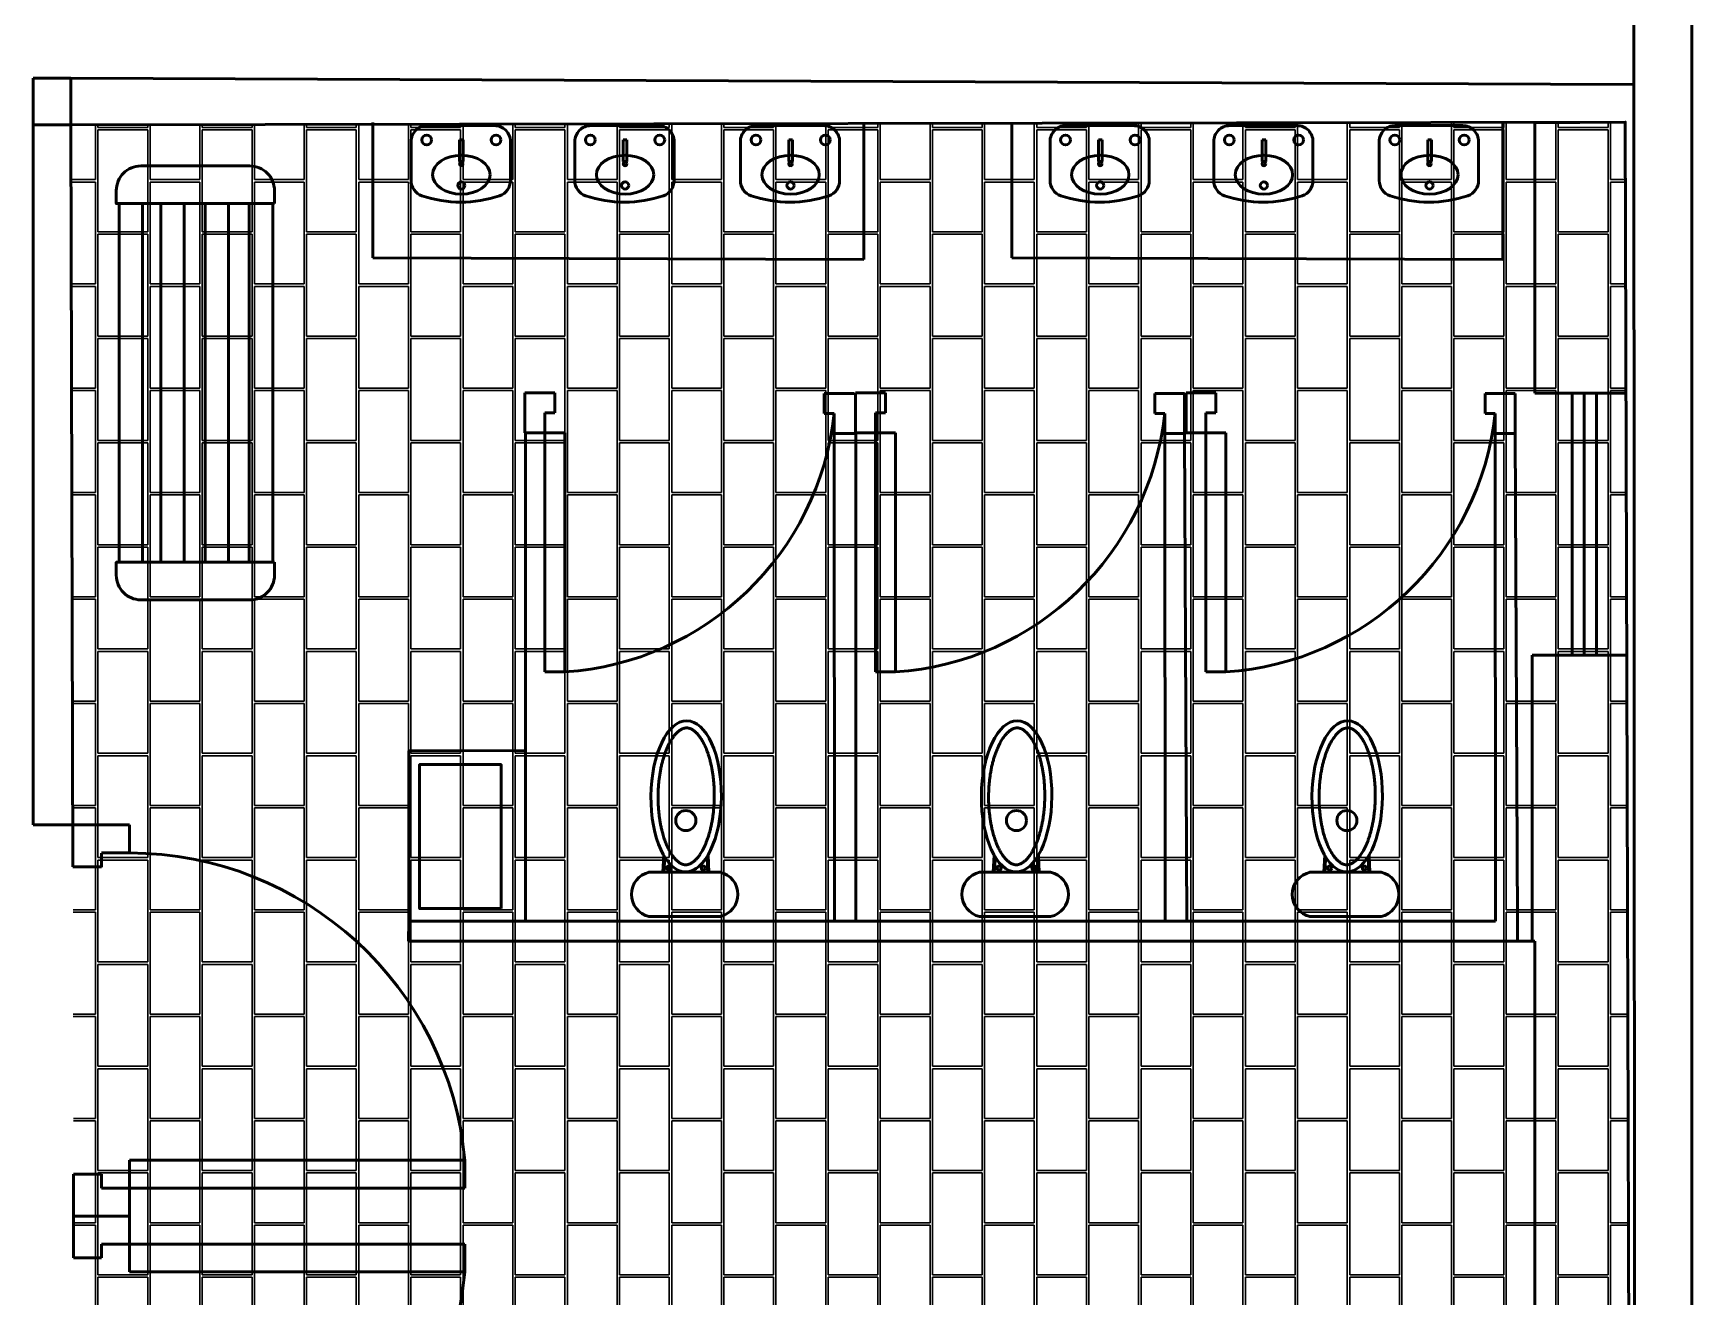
# Model space of a CAD drawing. Header units: feet. Extents: x 9 to 183943, y 42 to 62180.
# Drawn here: x 13600.5 to 13760, y 40837.8 to 40959.3 of the extents above; entities that cross this region are included whole.
import ezdxf

# ---------------------------------------------------------------- set-up
doc = ezdxf.new("R2010")
doc.units = ezdxf.units.FT
doc.header["$LTSCALE"] = 2.5
doc.header["$MEASUREMENT"] = 0
doc.layers.add('1', color=7, linetype='Continuous', lineweight=50)
doc.layers.add('3', color=7, linetype='Continuous', lineweight=30)

msp = doc.modelspace()

# ---------------------------------------------------------------- hatches: boundary and pattern name
at = {"layer": '3', "transparency": 33554500}
h = msp.add_hatch(dxfattribs=at)
h.set_pattern_fill('AR-B816C', color=18, scale=0.626924, angle=270)
h.set_pattern_definition([(270, (-90829.075, 69417.3557), (5.01539473, -5.01539473), [9.79569284, -0.23509663]), (270, (-90828.84, 69422.371), (5.01539473, -5.01539473), [9.79569284, -0.23509663]), (360, (-90829.075, 69417.3557), (5.01539473, 5.01539473), [-5.25049136, 4.7802981]), (360, (-90829.075, 69417.591), (5.01539473, 5.01539473), [-5.25049136, 4.7802981])])
h.paths.add_polyline_path([(13753.59, 40950.73), (13604.11, 40950.48), (13604.76, 40725.29), (13754.25, 40725.54)])

# ---------------------------------------------------------------- linework, layer by layer
at = {"layer": '1'}
for p, q in [((13754.3, 41139.05), (13754.57, 40715)), ((13760, 41136.5), (13760, 40715)), ((13600.5, 40950.48), (13600.5, 40954.96)), ((13604.13, 40954.96), (13600.5, 40954.96)), ((13604.11, 40950.48), (13604.13, 40954.96)), ((13604.13, 40954.96), (13754.33, 40954.33)), ((13600.5, 40950.48), (13600.5, 40883.15)), ((13604.11, 40950.48), (13600.5, 40950.48)), ((13633.17, 40937.68), (13633.17, 40950.68)), ((13680.39, 40950.6), (13680.39, 40937.51)), ((13694.6, 40937.68), (13694.6, 40950.68)), ((13741.83, 40950.71), (13741.83, 40937.51)), ((13744.91, 40950.66), (13753.59, 40950.72)), ((13744.91, 40950.66), (13744.91, 40924.65)), ((13641.85, 40949.01), (13641.5, 40949.01)), ((13641.5, 40949.01), (13641.5, 40946.94)), ((13641.85, 40946.94), (13641.85, 40949.01)), ((13657.59, 40949.01), (13657.24, 40949.01)), ((13657.24, 40949.01), (13657.24, 40946.94)), ((13657.59, 40946.94), (13657.59, 40949.01)), ((13673.51, 40949.01), (13673.16, 40949.01)), ((13673.16, 40949.01), (13673.16, 40946.94)), ((13673.51, 40946.94), (13673.51, 40949.01)), ((13703.28, 40949.01), (13702.94, 40949.01)), ((13702.94, 40949.01), (13702.94, 40946.94)), ((13703.28, 40946.94), (13703.28, 40949.01)), ((13719.03, 40949.01), (13718.68, 40949.01)), ((13718.68, 40949.01), (13718.68, 40946.94)), ((13719.03, 40946.94), (13719.03, 40949.01)), ((13734.95, 40949.01), (13734.6, 40949.01)), ((13734.6, 40949.01), (13734.6, 40946.94)), ((13734.95, 40946.94), (13734.95, 40949.01)), ((13641.5, 40946.94), (13641.85, 40946.94)), ((13657.24, 40946.94), (13657.59, 40946.94)), ((13673.16, 40946.94), (13673.51, 40946.94)), ((13702.94, 40946.94), (13703.28, 40946.94)), ((13718.68, 40946.94), (13719.03, 40946.94)), ((13734.6, 40946.94), (13734.95, 40946.94)), ((13680.39, 40937.51), (13633.17, 40937.68)), ((13741.83, 40937.51), (13694.6, 40937.68)), ((13647.79, 40920.86), (13647.79, 40924.7)), ((13647.79, 40924.7), (13650.67, 40924.7)), ((13650.67, 40924.7), (13650.67, 40922.78)), ((13679.44, 40924.63), (13676.57, 40924.63)), ((13676.57, 40924.63), (13676.57, 40922.71)), ((13679.57, 40920.86), (13679.57, 40924.7)), ((13679.57, 40924.7), (13682.45, 40924.7)), ((13682.45, 40924.7), (13682.45, 40922.78)), ((13711.22, 40924.63), (13708.35, 40924.63)), ((13708.35, 40924.63), (13708.35, 40922.71)), ((13711.22, 40920.79), (13711.22, 40924.63)), ((13711.36, 40920.86), (13711.36, 40924.7)), ((13711.36, 40924.7), (13714.23, 40924.7)), ((13714.23, 40924.7), (13714.23, 40922.78)), ((13743.01, 40924.63), (13740.13, 40924.63)), ((13740.13, 40924.63), (13740.13, 40922.71)), ((13743.01, 40920.79), (13743.01, 40924.63)), ((13744.91, 40924.65), (13753.67, 40924.65)), ((13748.48, 40899.47), (13748.48, 40924.65)), ((13749.66, 40899.47), (13749.66, 40924.65)), ((13750.84, 40899.47), (13750.84, 40924.65)), ((13650.67, 40922.78), (13649.71, 40922.78)), ((13649.71, 40922.78), (13649.71, 40920.86)), ((13676.57, 40922.71), (13677.52, 40922.71)), ((13677.52, 40922.71), (13677.52, 40920.79)), ((13682.45, 40922.78), (13681.49, 40922.78)), ((13681.49, 40922.78), (13681.49, 40920.86)), ((13708.35, 40922.71), (13709.31, 40922.71)), ((13709.31, 40922.71), (13709.31, 40920.79)), ((13714.23, 40922.78), (13713.27, 40922.78)), ((13713.27, 40922.78), (13713.27, 40920.86)), ((13740.13, 40922.71), (13741.09, 40922.71)), ((13741.09, 40922.71), (13741.09, 40920.79)), ((13649.71, 40920.86), (13647.79, 40920.86)), ((13647.84, 40920.86), (13647.84, 40873.89)), ((13649.71, 40897.85), (13649.71, 40920.86)), ((13649.71, 40920.86), (13651.63, 40920.86)), ((13651.63, 40920.86), (13651.63, 40897.85)), ((13677.55, 40873.89), (13677.52, 40920.79)), ((13677.52, 40920.79), (13677.52, 40920.79)), ((13677.52, 40920.79), (13679.44, 40920.79)), ((13681.49, 40920.86), (13679.57, 40920.86)), ((13679.62, 40920.86), (13679.62, 40873.89)), ((13681.49, 40897.85), (13681.49, 40920.86)), ((13681.49, 40920.86), (13683.41, 40920.86)), ((13683.41, 40920.86), (13683.41, 40897.85)), ((13709.34, 40873.89), (13709.31, 40920.79)), ((13709.31, 40920.79), (13709.31, 40920.79)), ((13709.31, 40920.79), (13711.22, 40920.79)), ((13711.22, 40920.79), (13711.44, 40873.89)), ((13713.27, 40920.86), (13711.36, 40920.86)), ((13713.27, 40897.85), (13713.27, 40920.86)), ((13713.27, 40920.86), (13715.19, 40920.86)), ((13715.19, 40920.86), (13715.19, 40897.85)), ((13741.12, 40873.89), (13741.09, 40920.79)), ((13741.09, 40920.79), (13741.09, 40920.79)), ((13741.09, 40920.79), (13743.01, 40920.79)), ((13743.01, 40920.79), (13743.22, 40873.89)), ((13753.74, 40899.47), (13744.66, 40899.47)), ((13744.66, 40899.47), (13744.66, 40871.95)), ((13651.63, 40897.85), (13649.71, 40897.85)), ((13683.41, 40897.85), (13681.49, 40897.85)), ((13715.19, 40897.85), (13713.27, 40897.85)), ((13647.84, 40890.31), (13636.61, 40890.26)), ((13636.61, 40890.26), (13636.61, 40873.89)), ((13600.5, 40883.15), (13604.29, 40883.15)), ((13609.77, 40883.15), (13604.29, 40883.15)), ((13609.77, 40880.46), (13609.77, 40883.15)), ((13607.08, 40880.46), (13609.77, 40880.46)), ((13607.08, 40879.09), (13607.08, 40880.43)), ((13609.77, 40880.46), (13609.77, 40880.46)), ((13661.04, 40878.6), (13661.13, 40880.22)), ((13661.13, 40878.6), (13661.25, 40880.05)), ((13665.38, 40878.59), (13665.31, 40880.05)), ((13665.47, 40878.59), (13665.4, 40880.22)), ((13692.82, 40878.6), (13692.91, 40880.22)), ((13692.91, 40878.6), (13693.03, 40880.05)), ((13697.16, 40878.59), (13697.1, 40880.05)), ((13697.25, 40878.59), (13697.18, 40880.22)), ((13724.61, 40878.6), (13724.7, 40880.22)), ((13724.69, 40878.6), (13724.81, 40880.05)), ((13728.94, 40878.59), (13728.88, 40880.05)), ((13729.03, 40878.59), (13728.96, 40880.22)), ((13604.3, 40879.11), (13607.08, 40879.11)), ((13636.58, 40871.95), (13636.61, 40873.89)), ((13636.61, 40873.89), (13678.59, 40873.89)), ((13711.4, 40873.89), (13678.59, 40873.89)), ((13711.4, 40873.89), (13741.12, 40873.89)), ((13743.24, 40871.95), (13743.22, 40873.89)), ((13678.61, 40871.95), (13636.58, 40871.95)), ((13711.46, 40871.95), (13678.61, 40871.95)), ((13711.46, 40871.95), (13743.24, 40871.95)), ((13743.24, 40871.95), (13744.91, 40871.95)), ((13744.91, 40845.09), (13744.91, 40871.95)), ((13609.77, 40850.9), (13642.01, 40850.9)), ((13609.77, 40848.22), (13609.77, 40850.9)), ((13642.01, 40850.9), (13642.01, 40848.22)), ((13604.37, 40845.4), (13604.37, 40849.56)), ((13604.37, 40849.56), (13607.08, 40849.56)), ((13607.08, 40849.56), (13607.08, 40848.22)), ((13607.08, 40848.22), (13609.77, 40848.22)), ((13642.01, 40848.22), (13609.77, 40848.22)), ((13609.77, 40848.22), (13609.77, 40845.53)), ((13604.37, 40845.66), (13604.37, 40841.5)), ((13609.77, 40845.53), (13604.37, 40845.53)), ((13609.77, 40845.53), (13604.37, 40845.53)), ((13609.77, 40842.84), (13609.77, 40845.53)), ((13744.91, 40845.47), (13744.91, 40818.61)), ((13607.08, 40841.5), (13607.08, 40842.84)), ((13607.08, 40842.84), (13609.77, 40842.84)), ((13642.01, 40842.84), (13609.77, 40842.84)), ((13609.77, 40842.84), (13609.77, 40840.16)), ((13642.01, 40840.16), (13642.01, 40842.84)), ((13604.37, 40841.5), (13607.08, 40841.5)), ((13609.77, 40840.16), (13642.01, 40840.16))]:
    msp.add_line(p, q, dxfattribs=at)
msp.add_lwpolyline([(13604.3, 40879.11), (13604.11, 40950.48), (13753.59, 40950.73), (13754.25, 40725.54), (13604.76, 40725.29), (13604.52, 40807.91)], dxfattribs=at)
for points in [[(13638.37, 40950.39), (13644.86, 40950.39, -0.414214), (13646.39, 40948.86), (13646.39, 40945.1, -0.320465), (13645.35, 40943.65, -0.166667), (13637.88, 40943.65, -0.320465), (13636.84, 40945.1), (13636.84, 40948.86, -0.414214)], [(13654.12, 40950.39), (13660.6, 40950.39, -0.414214), (13662.13, 40948.86), (13662.13, 40945.1, -0.320465), (13661.1, 40943.65, -0.166667), (13653.62, 40943.65, -0.320465), (13652.58, 40945.1), (13652.58, 40948.86, -0.414214)], [(13670.04, 40950.39), (13676.52, 40950.39, -0.414214), (13678.05, 40948.86), (13678.05, 40945.1, -0.320465), (13677.02, 40943.65, -0.166667), (13669.54, 40943.65, -0.320465), (13668.5, 40945.1), (13668.5, 40948.86, -0.414214)], [(13699.81, 40950.39), (13706.3, 40950.39, -0.414214), (13707.83, 40948.86), (13707.83, 40945.1, -0.320465), (13706.79, 40943.65, -0.166667), (13699.32, 40943.65, -0.320465), (13698.28, 40945.1), (13698.28, 40948.86, -0.414214)], [(13715.56, 40950.39), (13722.04, 40950.39, -0.414214), (13723.57, 40948.86), (13723.57, 40945.1, -0.320465), (13722.54, 40943.65, -0.166667), (13715.06, 40943.65, -0.320465), (13714.02, 40945.1), (13714.02, 40948.86, -0.414214)], [(13731.47, 40950.39), (13737.96, 40950.39, -0.414214), (13739.49, 40948.86), (13739.49, 40945.1, -0.320465), (13738.45, 40943.65, -0.166667), (13730.98, 40943.65, -0.320465), (13729.94, 40945.1), (13729.94, 40948.86, -0.414214)], [(13623.7, 40942.9), (13623.7, 40944.15, 0.414214), (13621.34, 40946.51), (13610.84, 40946.51, 0.414214), (13608.49, 40944.15), (13608.49, 40942.9)], [(13623.7, 40908.4), (13623.7, 40907.15, -0.414214), (13621.34, 40904.79), (13610.84, 40904.79, -0.414214), (13608.49, 40907.15), (13608.49, 40908.4)]]:
    msp.add_lwpolyline(points, format="xyb", close=True, dxfattribs=at)
for points in [[(13611, 40942.9), (13611, 40908.4), (13608.75, 40908.4), (13608.75, 40942.9)], [(13615.02, 40942.9), (13615.02, 40908.4), (13612.76, 40908.4), (13612.76, 40942.9)], [(13619.28, 40942.9), (13619.28, 40908.4), (13617.02, 40908.4), (13617.02, 40942.9)], [(13623.54, 40942.9), (13623.54, 40908.4), (13621.28, 40908.4), (13621.28, 40942.9)], [(13645.5, 40875.09), (13645.5, 40888.95), (13637.66, 40888.95), (13637.66, 40875.09)]]:
    msp.add_lwpolyline(points, close=True, dxfattribs=at)
for points in [[(13666.56, 40878.6), (13659.73, 40878.6, 0.8), (13659.73, 40874.33), (13666.56, 40874.33, 0.8), (13666.56, 40878.6)], [(13698.34, 40878.6), (13691.51, 40878.6, 0.8), (13691.51, 40874.33), (13698.34, 40874.33, 0.8), (13698.34, 40878.6)], [(13730.13, 40878.6), (13723.29, 40878.6, 0.8), (13723.29, 40874.33), (13730.13, 40874.33, 0.8), (13730.13, 40878.6)]]:
    msp.add_lwpolyline(points, format="xyb", dxfattribs=at)
for centre, radius in [((13638.34, 40949.01), 0.474), ((13645.01, 40949.01), 0.474), ((13654.08, 40949.01), 0.474), ((13660.75, 40949.01), 0.474), ((13670, 40949.01), 0.474), ((13676.67, 40949.01), 0.474), ((13699.77, 40949.01), 0.474), ((13706.45, 40949.01), 0.474), ((13715.52, 40949.01), 0.474), ((13722.19, 40949.01), 0.474), ((13731.44, 40949.01), 0.474), ((13738.11, 40949.01), 0.474), ((13641.67, 40946.71), 0.173), ((13657.42, 40946.71), 0.173), ((13673.33, 40946.71), 0.173), ((13703.11, 40946.71), 0.173), ((13718.85, 40946.71), 0.173), ((13734.77, 40946.71), 0.173), ((13641.67, 40944.64), 0.345), ((13657.42, 40944.64), 0.345), ((13673.33, 40944.64), 0.345), ((13703.11, 40944.64), 0.345), ((13718.85, 40944.64), 0.345), ((13734.77, 40944.64), 0.345), ((13663.26, 40883.56), 0.967), ((13695.05, 40883.56), 0.967), ((13726.83, 40883.56), 0.967), ((13661.61, 40878.99), 0.196), ((13664.94, 40878.99), 0.196), ((13693.39, 40878.99), 0.196), ((13696.73, 40878.99), 0.196), ((13725.17, 40878.99), 0.196), ((13728.51, 40878.99), 0.196)]:
    msp.add_circle(centre, radius, dxfattribs=at)
for centre, radius, start, end in [((13649.79, 40925.69), 27.9, 273.7844, 353.8727), ((13681.57, 40925.69), 27.9, 273.7844, 353.8727), ((13713.35, 40925.69), 27.9, 273.7844, 353.8727), ((13609.68, 40848), 32.45, 5.1254, 89.8537), ((13609.68, 40843.06), 32.45, 270.1463, 354.8746)]:
    msp.add_arc(centre, radius, start, end, dxfattribs=at)
at = {"layer": '1', "extrusion": (0, 0, -1)}
for centre, major_axis, ratio in [((13641.67, 40945.67), (2.76, 0), 0.675676), ((13657.42, 40945.67), (2.76, 0), 0.675676), ((13673.33, 40945.67), (2.76, 0), 0.675676), ((13703.11, 40945.67), (2.76, 0), 0.675676), ((13718.85, 40945.67), (2.76, 0), 0.675676), ((13734.77, 40945.67), (2.76, 0), 0.675676), ((13663.29, 40885.89), (0.06, 7.27), 0.466124), ((13695.07, 40885.89), (0.06, 7.27), 0.466124), ((13726.86, 40885.89), (0.06, 7.27), 0.466124)]:
    msp.add_ellipse(centre, major_axis=major_axis, ratio=ratio, dxfattribs=at)
at = {"layer": '1'}
for points in [[(13663.34, 40892.47), (13663.36, 40892.47), (13663.38, 40892.47), (13663.42, 40892.47), (13663.44, 40892.47), (13663.48, 40892.46), (13663.5, 40892.46), (13663.54, 40892.45), (13663.56, 40892.44), (13663.6, 40892.43), (13663.62, 40892.43), (13663.66, 40892.41), (13663.69, 40892.41), (13663.73, 40892.39), (13663.75, 40892.38), (13663.79, 40892.36), (13663.82, 40892.35), (13663.86, 40892.32), (13663.88, 40892.31), (13663.93, 40892.28), (13663.95, 40892.27), (13664, 40892.23), (13664.02, 40892.22), (13664.07, 40892.18), (13664.09, 40892.16), (13664.14, 40892.12), (13664.17, 40892.1), (13664.22, 40892.06), (13664.24, 40892.03), (13664.29, 40891.98), (13664.31, 40891.96), (13664.36, 40891.91), (13664.39, 40891.88), (13664.45, 40891.81), (13664.48, 40891.77), (13664.55, 40891.68), (13664.58, 40891.63), (13664.65, 40891.54), (13664.69, 40891.49), (13664.75, 40891.38), (13664.79, 40891.33), (13664.85, 40891.22), (13664.89, 40891.16), (13664.95, 40891.04), (13664.98, 40890.98), (13665.05, 40890.85), (13665.08, 40890.79), (13665.14, 40890.65), (13665.17, 40890.58), (13665.23, 40890.44), (13665.25, 40890.37), (13665.31, 40890.23), (13665.34, 40890.15), (13665.4, 40889.97), (13665.44, 40889.86), (13665.5, 40889.65), (13665.54, 40889.53), (13665.6, 40889.31), (13665.63, 40889.19), (13665.68, 40888.95), (13665.71, 40888.83), (13665.76, 40888.59), (13665.78, 40888.46), (13665.82, 40888.21), (13665.84, 40888.08), (13665.88, 40887.83), (13665.9, 40887.7), (13665.92, 40887.43), (13665.94, 40887.3), (13665.96, 40887.04), (13665.97, 40886.9), (13665.98, 40886.63), (13665.99, 40886.5), (13665.99, 40886.23), (13665.99, 40886.09), (13665.99, 40885.82), (13665.99, 40885.69), (13665.98, 40885.42), (13665.98, 40885.28), (13665.96, 40885.01), (13665.95, 40884.88), (13665.93, 40884.61), (13665.92, 40884.48), (13665.89, 40884.22), (13665.87, 40884.09), (13665.84, 40883.83), (13665.82, 40883.7), (13665.77, 40883.45), (13665.75, 40883.32), (13665.7, 40883.07), (13665.67, 40882.95), (13665.61, 40882.71), (13665.59, 40882.59), (13665.52, 40882.36), (13665.49, 40882.25), (13665.42, 40882.03), (13665.39, 40881.92), (13665.31, 40881.71), (13665.27, 40881.6), (13665.19, 40881.4), (13665.15, 40881.3), (13665.07, 40881.12), (13665.03, 40881.02), (13664.94, 40880.85), (13664.9, 40880.76), (13664.81, 40880.61), (13664.77, 40880.55), (13664.7, 40880.42), (13664.66, 40880.36), (13664.58, 40880.24), (13664.54, 40880.19), (13664.46, 40880.08), (13664.42, 40880.03), (13664.34, 40879.94), (13664.3, 40879.89), (13664.22, 40879.81), (13664.19, 40879.78), (13664.13, 40879.72), (13664.09, 40879.69), (13664.03, 40879.64), (13664, 40879.61), (13663.94, 40879.56), (13663.9, 40879.54), (13663.84, 40879.5), (13663.81, 40879.48), (13663.76, 40879.45), (13663.73, 40879.44), (13663.68, 40879.41), (13663.66, 40879.4), (13663.61, 40879.38), (13663.59, 40879.37), (13663.54, 40879.36), (13663.52, 40879.35), (13663.48, 40879.34), (13663.45, 40879.33), (13663.41, 40879.32), (13663.39, 40879.32), (13663.35, 40879.31), (13663.32, 40879.31), (13663.28, 40879.31), (13663.26, 40879.31), (13663.22, 40879.31), (13663.2, 40879.31), (13663.15, 40879.31), (13663.13, 40879.32), (13663.09, 40879.32), (13663.07, 40879.33), (13663.02, 40879.34), (13663, 40879.34), (13662.96, 40879.36), (13662.94, 40879.36), (13662.89, 40879.38), (13662.87, 40879.39), (13662.82, 40879.41), (13662.8, 40879.42), (13662.75, 40879.45), (13662.72, 40879.46), (13662.67, 40879.49), (13662.65, 40879.51), (13662.6, 40879.54), (13662.57, 40879.56), (13662.52, 40879.6), (13662.49, 40879.62), (13662.44, 40879.66), (13662.42, 40879.69), (13662.36, 40879.73), (13662.34, 40879.76), (13662.28, 40879.81), (13662.26, 40879.84), (13662.2, 40879.9), (13662.18, 40879.93), (13662.12, 40879.99), (13662.09, 40880.03), (13662.04, 40880.1), (13662.01, 40880.13), (13661.95, 40880.22), (13661.91, 40880.27), (13661.84, 40880.38), (13661.81, 40880.44), (13661.74, 40880.56), (13661.7, 40880.62), (13661.63, 40880.75), (13661.6, 40880.81), (13661.53, 40880.95), (13661.5, 40881.02), (13661.43, 40881.16), (13661.4, 40881.24), (13661.34, 40881.39), (13661.31, 40881.47), (13661.25, 40881.62), (13661.22, 40881.71), (13661.16, 40881.87), (13661.14, 40881.95), (13661.08, 40882.13), (13661.06, 40882.21), (13661.01, 40882.39), (13660.99, 40882.48), (13660.93, 40882.7), (13660.9, 40882.82), (13660.85, 40883.08), (13660.82, 40883.21), (13660.78, 40883.48), (13660.75, 40883.62), (13660.71, 40883.89), (13660.7, 40884.03), (13660.67, 40884.31), (13660.65, 40884.45), (13660.63, 40884.73), (13660.62, 40884.88), (13660.6, 40885.16), (13660.6, 40885.31), (13660.59, 40885.59), (13660.59, 40885.74), (13660.59, 40886.03), (13660.59, 40886.17), (13660.6, 40886.46), (13660.61, 40886.61), (13660.63, 40886.89), (13660.64, 40887.03), (13660.67, 40887.32), (13660.68, 40887.46), (13660.72, 40887.74), (13660.74, 40887.88), (13660.78, 40888.15), (13660.8, 40888.29), (13660.85, 40888.55), (13660.88, 40888.69), (13660.94, 40888.94), (13660.97, 40889.07), (13661.04, 40889.32), (13661.07, 40889.44), (13661.14, 40889.68), (13661.18, 40889.8), (13661.26, 40890.03), (13661.3, 40890.14), (13661.38, 40890.36), (13661.42, 40890.46), (13661.51, 40890.66), (13661.56, 40890.76), (13661.64, 40890.93), (13661.68, 40891.01), (13661.76, 40891.15), (13661.8, 40891.22), (13661.88, 40891.35), (13661.92, 40891.42), (13662.01, 40891.54), (13662.05, 40891.59), (13662.13, 40891.71), (13662.17, 40891.76), (13662.25, 40891.85), (13662.28, 40891.89), (13662.35, 40891.96), (13662.39, 40891.99), (13662.45, 40892.06), (13662.49, 40892.09), (13662.55, 40892.14), (13662.59, 40892.17), (13662.65, 40892.22), (13662.68, 40892.24), (13662.74, 40892.28), (13662.77, 40892.3), (13662.82, 40892.33), (13662.85, 40892.34), (13662.9, 40892.37), (13662.92, 40892.38), (13662.97, 40892.4), (13662.99, 40892.41), (13663.04, 40892.42), (13663.06, 40892.43), (13663.11, 40892.44), (13663.13, 40892.45), (13663.18, 40892.46), (13663.2, 40892.46), (13663.25, 40892.47), (13663.27, 40892.47), (13663.31, 40892.47), (13663.33, 40892.47), (13663.34, 40892.47)], [(13695.13, 40892.47), (13695.15, 40892.47), (13695.17, 40892.47), (13695.2, 40892.47), (13695.22, 40892.47), (13695.26, 40892.46), (13695.28, 40892.46), (13695.32, 40892.45), (13695.34, 40892.44), (13695.38, 40892.43), (13695.4, 40892.43), (13695.45, 40892.41), (13695.47, 40892.41), (13695.51, 40892.39), (13695.53, 40892.38), (13695.58, 40892.36), (13695.6, 40892.35), (13695.64, 40892.32), (13695.67, 40892.31), (13695.71, 40892.28), (13695.73, 40892.27), (13695.78, 40892.23), (13695.8, 40892.22), (13695.85, 40892.18), (13695.88, 40892.16), (13695.92, 40892.12), (13695.95, 40892.1), (13696, 40892.06), (13696.02, 40892.03), (13696.07, 40891.98), (13696.1, 40891.96), (13696.14, 40891.91), (13696.17, 40891.88), (13696.23, 40891.81), (13696.26, 40891.77), (13696.33, 40891.68), (13696.37, 40891.63), (13696.43, 40891.54), (13696.47, 40891.49), (13696.54, 40891.38), (13696.57, 40891.33), (13696.64, 40891.22), (13696.67, 40891.16), (13696.73, 40891.04), (13696.77, 40890.98), (13696.83, 40890.85), (13696.86, 40890.79), (13696.92, 40890.65), (13696.95, 40890.58), (13697.01, 40890.44), (13697.04, 40890.37), (13697.09, 40890.23), (13697.12, 40890.15), (13697.18, 40889.97), (13697.22, 40889.86), (13697.29, 40889.65), (13697.32, 40889.53), (13697.38, 40889.31), (13697.41, 40889.19), (13697.46, 40888.95), (13697.49, 40888.83), (13697.54, 40888.59), (13697.56, 40888.46), (13697.61, 40888.21), (13697.63, 40888.08), (13697.66, 40887.83), (13697.68, 40887.7), (13697.71, 40887.43), (13697.72, 40887.3), (13697.74, 40887.04), (13697.75, 40886.9), (13697.76, 40886.63), (13697.77, 40886.5), (13697.78, 40886.23), (13697.78, 40886.09), (13697.78, 40885.82), (13697.77, 40885.69), (13697.77, 40885.42), (13697.76, 40885.28), (13697.75, 40885.01), (13697.74, 40884.88), (13697.71, 40884.61), (13697.7, 40884.48), (13697.67, 40884.22), (13697.65, 40884.09), (13697.62, 40883.83), (13697.6, 40883.7), (13697.55, 40883.45), (13697.53, 40883.32), (13697.48, 40883.07), (13697.45, 40882.95), (13697.4, 40882.71), (13697.37, 40882.59), (13697.3, 40882.36), (13697.27, 40882.25), (13697.2, 40882.03), (13697.17, 40881.92), (13697.09, 40881.71), (13697.06, 40881.6), (13696.98, 40881.4), (13696.94, 40881.3), (13696.85, 40881.12), (13696.81, 40881.02), (13696.72, 40880.85), (13696.68, 40880.76), (13696.59, 40880.61), (13696.56, 40880.55), (13696.48, 40880.42), (13696.44, 40880.36), (13696.36, 40880.24), (13696.32, 40880.19), (13696.24, 40880.08), (13696.2, 40880.03), (13696.12, 40879.94), (13696.08, 40879.89), (13696.01, 40879.81), (13695.97, 40879.78), (13695.91, 40879.72), (13695.88, 40879.69), (13695.81, 40879.64), (13695.78, 40879.61), (13695.72, 40879.56), (13695.69, 40879.54), (13695.62, 40879.5), (13695.59, 40879.48), (13695.54, 40879.45), (13695.52, 40879.44), (13695.47, 40879.41), (13695.44, 40879.4), (13695.4, 40879.38), (13695.37, 40879.37), (13695.33, 40879.36), (13695.3, 40879.35), (13695.26, 40879.34), (13695.24, 40879.33), (13695.19, 40879.32), (13695.17, 40879.32), (13695.13, 40879.31), (13695.11, 40879.31), (13695.06, 40879.31), (13695.04, 40879.31), (13695, 40879.31), (13694.98, 40879.31), (13694.94, 40879.31), (13694.92, 40879.32), (13694.87, 40879.32), (13694.85, 40879.33), (13694.81, 40879.34), (13694.78, 40879.34), (13694.74, 40879.36), (13694.72, 40879.36), (13694.67, 40879.38), (13694.65, 40879.39), (13694.6, 40879.41), (13694.58, 40879.42), (13694.53, 40879.45), (13694.5, 40879.46), (13694.45, 40879.49), (13694.43, 40879.51), (13694.38, 40879.54), (13694.35, 40879.56), (13694.3, 40879.6), (13694.28, 40879.62), (13694.22, 40879.66), (13694.2, 40879.69), (13694.14, 40879.73), (13694.12, 40879.76), (13694.06, 40879.81), (13694.04, 40879.84), (13693.98, 40879.9), (13693.96, 40879.93), (13693.9, 40879.99), (13693.88, 40880.03), (13693.82, 40880.1), (13693.8, 40880.13), (13693.73, 40880.22), (13693.7, 40880.27), (13693.62, 40880.38), (13693.59, 40880.44), (13693.52, 40880.56), (13693.48, 40880.62), (13693.41, 40880.75), (13693.38, 40880.81), (13693.31, 40880.95), (13693.28, 40881.02), (13693.21, 40881.16), (13693.18, 40881.24), (13693.12, 40881.39), (13693.09, 40881.47), (13693.03, 40881.62), (13693, 40881.71), (13692.95, 40881.87), (13692.92, 40881.95), (13692.87, 40882.13), (13692.84, 40882.21), (13692.79, 40882.39), (13692.77, 40882.48), (13692.71, 40882.7), (13692.69, 40882.82), (13692.63, 40883.08), (13692.61, 40883.21), (13692.56, 40883.48), (13692.54, 40883.62), (13692.5, 40883.89), (13692.48, 40884.03), (13692.45, 40884.31), (13692.43, 40884.45), (13692.41, 40884.73), (13692.4, 40884.88), (13692.39, 40885.16), (13692.38, 40885.31), (13692.37, 40885.59), (13692.37, 40885.74), (13692.37, 40886.03), (13692.38, 40886.17), (13692.39, 40886.46), (13692.39, 40886.61), (13692.41, 40886.89), (13692.42, 40887.03), (13692.45, 40887.32), (13692.47, 40887.46), (13692.5, 40887.74), (13692.52, 40887.88), (13692.56, 40888.15), (13692.59, 40888.29), (13692.64, 40888.55), (13692.66, 40888.69), (13692.72, 40888.94), (13692.75, 40889.07), (13692.82, 40889.32), (13692.85, 40889.44), (13692.92, 40889.68), (13692.96, 40889.8), (13693.04, 40890.03), (13693.08, 40890.14), (13693.16, 40890.36), (13693.21, 40890.46), (13693.3, 40890.66), (13693.34, 40890.76), (13693.43, 40890.93), (13693.47, 40891.01), (13693.54, 40891.15), (13693.58, 40891.22), (13693.66, 40891.35), (13693.71, 40891.42), (13693.79, 40891.54), (13693.83, 40891.59), (13693.91, 40891.71), (13693.95, 40891.76), (13694.03, 40891.85), (13694.07, 40891.89), (13694.13, 40891.96), (13694.17, 40891.99), (13694.23, 40892.06), (13694.27, 40892.09), (13694.34, 40892.14), (13694.37, 40892.17), (13694.43, 40892.22), (13694.47, 40892.24), (13694.52, 40892.28), (13694.55, 40892.3), (13694.6, 40892.33), (13694.63, 40892.34), (13694.68, 40892.37), (13694.7, 40892.38), (13694.75, 40892.4), (13694.78, 40892.41), (13694.82, 40892.42), (13694.85, 40892.43), (13694.89, 40892.44), (13694.92, 40892.45), (13694.96, 40892.46), (13694.98, 40892.46), (13695.03, 40892.47), (13695.05, 40892.47), (13695.09, 40892.47), (13695.11, 40892.47), (13695.13, 40892.47)], [(13726.91, 40892.47), (13726.93, 40892.47), (13726.95, 40892.47), (13726.99, 40892.47), (13727.01, 40892.47), (13727.05, 40892.46), (13727.06, 40892.46), (13727.11, 40892.45), (13727.13, 40892.44), (13727.17, 40892.43), (13727.19, 40892.43), (13727.23, 40892.41), (13727.25, 40892.41), (13727.29, 40892.39), (13727.31, 40892.38), (13727.36, 40892.36), (13727.38, 40892.35), (13727.42, 40892.32), (13727.45, 40892.31), (13727.49, 40892.28), (13727.52, 40892.27), (13727.56, 40892.23), (13727.59, 40892.22), (13727.63, 40892.18), (13727.66, 40892.16), (13727.71, 40892.12), (13727.73, 40892.1), (13727.78, 40892.06), (13727.8, 40892.03), (13727.85, 40891.98), (13727.88, 40891.96), (13727.93, 40891.91), (13727.95, 40891.88), (13728.01, 40891.81), (13728.05, 40891.77), (13728.11, 40891.68), (13728.15, 40891.63), (13728.22, 40891.54), (13728.25, 40891.49), (13728.32, 40891.38), (13728.35, 40891.33), (13728.42, 40891.22), (13728.45, 40891.16), (13728.52, 40891.04), (13728.55, 40890.98), (13728.61, 40890.85), (13728.64, 40890.79), (13728.7, 40890.65), (13728.73, 40890.58), (13728.79, 40890.44), (13728.82, 40890.37), (13728.87, 40890.23), (13728.9, 40890.15), (13728.97, 40889.97), (13729, 40889.86), (13729.07, 40889.65), (13729.1, 40889.53), (13729.16, 40889.31), (13729.19, 40889.19), (13729.25, 40888.95), (13729.27, 40888.83), (13729.32, 40888.59), (13729.35, 40888.46), (13729.39, 40888.21), (13729.41, 40888.08), (13729.44, 40887.83), (13729.46, 40887.7), (13729.49, 40887.43), (13729.5, 40887.3), (13729.52, 40887.04), (13729.53, 40886.9), (13729.55, 40886.63), (13729.55, 40886.5), (13729.56, 40886.23), (13729.56, 40886.09), (13729.56, 40885.82), (13729.56, 40885.69), (13729.55, 40885.42), (13729.54, 40885.28), (13729.53, 40885.01), (13729.52, 40884.88), (13729.5, 40884.61), (13729.48, 40884.48), (13729.45, 40884.22), (13729.44, 40884.09), (13729.4, 40883.83), (13729.38, 40883.7), (13729.34, 40883.45), (13729.31, 40883.32), (13729.26, 40883.07), (13729.24, 40882.95), (13729.18, 40882.71), (13729.15, 40882.59), (13729.09, 40882.36), (13729.05, 40882.25), (13728.99, 40882.03), (13728.95, 40881.92), (13728.88, 40881.71), (13728.84, 40881.6), (13728.76, 40881.4), (13728.72, 40881.3), (13728.63, 40881.12), (13728.59, 40881.02), (13728.5, 40880.85), (13728.46, 40880.76), (13728.38, 40880.61), (13728.34, 40880.55), (13728.26, 40880.42), (13728.22, 40880.36), (13728.14, 40880.24), (13728.1, 40880.19), (13728.02, 40880.08), (13727.98, 40880.03), (13727.9, 40879.94), (13727.86, 40879.89), (13727.79, 40879.81), (13727.76, 40879.78), (13727.69, 40879.72), (13727.66, 40879.69), (13727.59, 40879.64), (13727.56, 40879.61), (13727.5, 40879.56), (13727.47, 40879.54), (13727.41, 40879.5), (13727.38, 40879.48), (13727.32, 40879.45), (13727.3, 40879.44), (13727.25, 40879.41), (13727.22, 40879.4), (13727.18, 40879.38), (13727.15, 40879.37), (13727.11, 40879.36), (13727.09, 40879.35), (13727.04, 40879.34), (13727.02, 40879.33), (13726.97, 40879.32), (13726.95, 40879.32), (13726.91, 40879.31), (13726.89, 40879.31), (13726.85, 40879.31), (13726.82, 40879.31), (13726.78, 40879.31), (13726.76, 40879.31), (13726.72, 40879.31), (13726.7, 40879.32), (13726.65, 40879.32), (13726.63, 40879.33), (13726.59, 40879.34), (13726.57, 40879.34), (13726.52, 40879.36), (13726.5, 40879.36), (13726.45, 40879.38), (13726.43, 40879.39), (13726.38, 40879.41), (13726.36, 40879.42), (13726.31, 40879.45), (13726.29, 40879.46), (13726.24, 40879.49), (13726.21, 40879.51), (13726.16, 40879.54), (13726.14, 40879.56), (13726.08, 40879.6), (13726.06, 40879.62), (13726.01, 40879.66), (13725.98, 40879.69), (13725.93, 40879.73), (13725.9, 40879.76), (13725.85, 40879.81), (13725.82, 40879.84), (13725.77, 40879.9), (13725.74, 40879.93), (13725.69, 40879.99), (13725.66, 40880.03), (13725.61, 40880.1), (13725.58, 40880.13), (13725.52, 40880.22), (13725.48, 40880.27), (13725.41, 40880.38), (13725.37, 40880.44), (13725.3, 40880.56), (13725.26, 40880.62), (13725.2, 40880.75), (13725.16, 40880.81), (13725.09, 40880.95), (13725.06, 40881.02), (13725, 40881.16), (13724.96, 40881.24), (13724.9, 40881.39), (13724.87, 40881.47), (13724.81, 40881.62), (13724.78, 40881.71), (13724.73, 40881.87), (13724.7, 40881.95), (13724.65, 40882.13), (13724.62, 40882.21), (13724.57, 40882.39), (13724.55, 40882.48), (13724.5, 40882.7), (13724.47, 40882.82), (13724.41, 40883.08), (13724.39, 40883.21), (13724.34, 40883.48), (13724.32, 40883.62), (13724.28, 40883.89), (13724.26, 40884.03), (13724.23, 40884.31), (13724.22, 40884.45), (13724.19, 40884.73), (13724.18, 40884.88), (13724.17, 40885.16), (13724.16, 40885.31), (13724.16, 40885.59), (13724.15, 40885.74), (13724.16, 40886.03), (13724.16, 40886.17), (13724.17, 40886.46), (13724.18, 40886.61), (13724.19, 40886.89), (13724.21, 40887.03), (13724.23, 40887.32), (13724.25, 40887.46), (13724.28, 40887.74), (13724.3, 40887.88), (13724.34, 40888.15), (13724.37, 40888.29), (13724.42, 40888.55), (13724.45, 40888.69), (13724.5, 40888.94), (13724.53, 40889.07), (13724.6, 40889.32), (13724.63, 40889.44), (13724.71, 40889.68), (13724.74, 40889.8), (13724.82, 40890.03), (13724.86, 40890.14), (13724.95, 40890.36), (13724.99, 40890.46), (13725.08, 40890.66), (13725.12, 40890.76), (13725.21, 40890.93), (13725.25, 40891.01), (13725.33, 40891.15), (13725.37, 40891.22), (13725.45, 40891.35), (13725.49, 40891.42), (13725.57, 40891.54), (13725.61, 40891.59), (13725.7, 40891.71), (13725.74, 40891.76), (13725.81, 40891.85), (13725.85, 40891.89), (13725.92, 40891.96), (13725.95, 40891.99), (13726.02, 40892.06), (13726.05, 40892.09), (13726.12, 40892.14), (13726.15, 40892.17), (13726.22, 40892.22), (13726.25, 40892.24), (13726.31, 40892.28), (13726.33, 40892.3), (13726.38, 40892.33), (13726.41, 40892.34), (13726.46, 40892.37), (13726.49, 40892.38), (13726.53, 40892.4), (13726.56, 40892.41), (13726.61, 40892.42), (13726.63, 40892.43), (13726.68, 40892.44), (13726.7, 40892.45), (13726.74, 40892.46), (13726.77, 40892.46), (13726.81, 40892.47), (13726.83, 40892.47), (13726.87, 40892.47), (13726.89, 40892.47), (13726.91, 40892.47)]]:
    msp.add_open_spline(points, degree=3, knots=[0, 0, 0, 0, 0.030496, 0.030496, 0.060992, 0.060992, 0.091488, 0.091488, 0.121985, 0.121985, 0.152481, 0.152481, 0.182977, 0.182977, 0.213473, 0.213473, 0.243969, 0.243969, 0.274465, 0.274465, 0.304961, 0.304961, 0.335457, 0.335457, 0.365954, 0.365954, 0.39645, 0.39645, 0.426946, 0.426946, 0.457442, 0.457442, 0.487938, 0.487938, 0.530636, 0.530636, 0.573334, 0.573334, 0.616032, 0.616032, 0.65873, 0.65873, 0.701429, 0.701429, 0.744127, 0.744127, 0.786825, 0.786825, 0.829523, 0.829523, 0.872221, 0.872221, 0.914919, 0.914919, 0.973376, 0.973376, 1.031832, 1.031832, 1.090289, 1.090289, 1.148746, 1.148746, 1.207203, 1.207203, 1.265659, 1.265659, 1.324116, 1.324116, 1.382573, 1.382573, 1.441029, 1.441029, 1.499486, 1.499486, 1.557943, 1.557943, 1.6164, 1.6164, 1.674856, 1.674856, 1.733313, 1.733313, 1.79177, 1.79177, 1.850227, 1.850227, 1.908683, 1.908683, 1.96714, 1.96714, 2.025597, 2.025597, 2.084053, 2.084053, 2.14251, 2.14251, 2.200967, 2.200967, 2.259424, 2.259424, 2.31788, 2.31788, 2.376337, 2.376337, 2.434794, 2.434794, 2.483607, 2.483607, 2.53242, 2.53242, 2.581233, 2.581233, 2.630046, 2.630046, 2.678859, 2.678859, 2.718578, 2.718578, 2.758297, 2.758297, 2.798017, 2.798017, 2.837736, 2.837736, 2.877456, 2.877456, 2.910603, 2.910603, 2.943751, 2.943751, 2.976898, 2.976898, 3.010046, 3.010046, 3.043194, 3.043194, 3.076341, 3.076341, 3.109489, 3.109489, 3.142636, 3.142636, 3.175784, 3.175784, 3.208931, 3.208931, 3.242079, 3.242079, 3.275226, 3.275226, 3.308374, 3.308374, 3.341521, 3.341521, 3.374669, 3.374669, 3.407817, 3.407817, 3.440964, 3.440964, 3.474112, 3.474112, 3.507259, 3.507259, 3.540407, 3.540407, 3.573554, 3.573554, 3.606702, 3.606702, 3.639849, 3.639849, 3.672997, 3.672997, 3.706144, 3.706144, 3.751834, 3.751834, 3.797523, 3.797523, 3.843213, 3.843213, 3.888902, 3.888902, 3.934592, 3.934592, 3.980281, 3.980281, 4.025971, 4.025971, 4.07166, 4.07166, 4.117349, 4.117349, 4.163039, 4.163039, 4.208728, 4.208728, 4.27117, 4.27117, 4.333612, 4.333612, 4.396053, 4.396053, 4.458495, 4.458495, 4.520937, 4.520937, 4.583378, 4.583378, 4.64582, 4.64582, 4.708262, 4.708262, 4.770703, 4.770703, 4.833145, 4.833145, 4.895587, 4.895587, 4.958028, 4.958028, 5.02047, 5.02047, 5.082912, 5.082912, 5.145353, 5.145353, 5.207795, 5.207795, 5.270237, 5.270237, 5.332678, 5.332678, 5.39512, 5.39512, 5.457562, 5.457562, 5.520003, 5.520003, 5.570866, 5.570866, 5.62173, 5.62173, 5.672593, 5.672593, 5.723456, 5.723456, 5.774319, 5.774319, 5.815745, 5.815745, 5.857172, 5.857172, 5.898598, 5.898598, 5.940024, 5.940024, 5.981451, 5.981451, 6.015627, 6.015627, 6.049803, 6.049803, 6.083979, 6.083979, 6.118156, 6.118156, 6.152332, 6.152332, 6.186508, 6.186508, 6.220684, 6.220684, 6.25486, 6.25486, 6.283185, 6.283185, 6.283185, 6.283185], dxfattribs=at)

doc.saveas('drawing.dxf')
